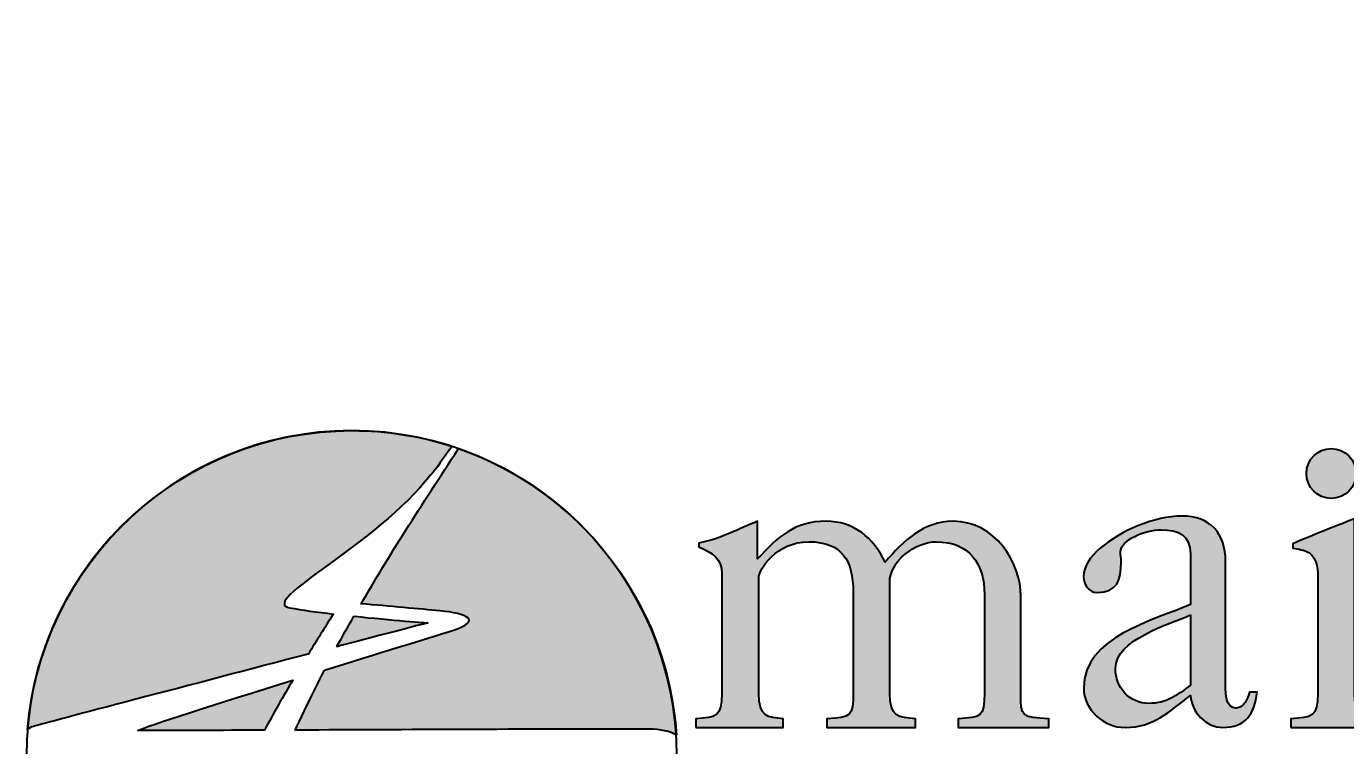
# Model space of a CAD drawing. Header units: millimetres. Extents: x 0 to 420, y 0 to 297.
# Drawn here: x 177.84 to 193.04, y 192.55 to 200.83 of the extents above; entities that cross this region are included whole.
import ezdxf

# ---------------------------------------------------------------- set-up
doc = ezdxf.new("R2010")
doc.units = ezdxf.units.MM
doc.header["$LTSCALE"] = 10
doc.header["$MEASUREMENT"] = 0
for name, color, linetype in [('L25', 1, 'Continuous'), ('T25', 1, 'Continuous'), ('TBLK18', 4, 'Continuous')]:
    doc.layers.add(name, color=color, linetype=linetype)
doc.styles.add('ISO', font='isocp2.shx')
doc.dimstyles.new('SIGNSDIM', dxfattribs={"dimtxt": 2.5, "dimasz": 0.2, "dimexe": 1.5, "dimexo": 2, "dimgap": 1, "dimtad": 1, "dimdec": 4, "dimlfac": 5, "dimrnd": 1, "dimdsep": 46, "dimtxsty": 'ISO', "dimblk": 'SGNDIM', "dimcen": 2.5, "dimse2": 1, "dimadec": 0, "dimazin": 0, "dimtfac": 1, "dimtdec": 4, "dimtix": 1, "dimtmove": 0, "dimatfit": 3, "dimldrblk": 'SGNDIM', "dimfxl": 1, "dimtolj": 1, "dimtzin": 0, "dimarcsym": 0})

# ---------------------------------------------------------------- blocks, each defined once
blk = doc.blocks.new('SGNDIM')
for p, q in [((0, 4.5), (0, -4.5)), ((0, 0), (-1, 0))]:
    blk.add_line(p, q)
blk = doc.blocks.new('*D21')
at = {"layer": 'Defpoints', "color": 0}
for p in [(177.838, 200.829), (208.493, 200.829), (208.493, 151.603)]:
    blk.add_point(p, dxfattribs=at)
at = {"layer": 'T25', "color": 0, "lineweight": -2}
blk.add_line((178.038, 151.603), (208.293, 151.603), dxfattribs=at)
at = {"layer": 'T25', "color": 0, "lineweight": -2, "xscale": 0.2, "yscale": 0.2, "zscale": 0.2, "rotation": 180}
blk.add_blockref('SGNDIM', (177.838, 151.603), dxfattribs=at)
at = {"layer": 'T25', "color": 0, "lineweight": -2, "xscale": 0.2, "yscale": 0.2, "zscale": 0.2}
blk.add_blockref('SGNDIM', (208.493, 151.603), dxfattribs=at)
at = {"layer": 'T25', "color": 0, "insert": (193.166, 153.853), "char_height": 2.5, "attachment_point": 5, "style": 'ISO'}
blk.add_mtext('\\A1;153', dxfattribs=at)
blk = doc.blocks.new('MR logo')
at = {"layer": 'TBLK18'}
h = blk.add_hatch(color=256, dxfattribs=at)
edge = h.paths.add_edge_path()
edge.add_spline(control_points=[(0, -6.225), (-0.728, -5.989), (-1.504, -5.861), (-2.31, -5.861), (-2.31, -5.861), (-6.248, -5.861), (-9.476, -8.893), (-9.789, -12.744), (-9.789, -12.744), (-9.746, -12.711), (-9.699, -12.685), (-9.65, -12.673), (-9.65, -12.673), (-9.26, -12.563), (-5.853, -11.671), (-3.325, -11.01), (-3.325, -11.01), (-3.325, -11.01), (-3.325, -11.01), (-3.325, -11.01), (-3.325, -11.01), (-3.325, -11.01), (-3.314, -11.007), (-3.314, -11.007), (-3.314, -11.007), (-3.13, -10.706), (-2.937, -10.398), (-2.736, -10.086), (-2.736, -10.086), (-2.736, -10.086), (-2.737, -10.086), (-2.737, -10.086), (-2.737, -10.086), (-2.737, -10.086), (-2.736, -10.085), (-2.736, -10.085), (-2.736, -10.085), (-3.114, -10.041), (-3.471, -9.993), (-3.738, -9.943), (-3.738, -9.943), (-4.493, -9.798), (-1.738, -8.484), (-0.499, -6.886), (-0.499, -6.886), (-0.326, -6.701), (-0.26, -6.563), (0, -6.225)], knot_values=[0, 0, 0, 0, 0.083333, 0.083333, 0.083333, 0.083333, 0.166667, 0.166667, 0.166667, 0.166667, 0.25, 0.25, 0.25, 0.25, 0.333333, 0.333333, 0.333333, 0.333333, 0.416667, 0.416667, 0.416667, 0.416667, 0.5, 0.5, 0.5, 0.5, 0.583333, 0.583333, 0.583333, 0.583333, 0.666667, 0.666667, 0.666667, 0.666667, 0.75, 0.75, 0.75, 0.75, 0.833333, 0.833333, 0.833333, 0.833333, 0.916667, 0.916667, 0.916667, 0.916667, 1, 1, 1, 1], degree=3, periodic=0)
h = blk.add_hatch(color=256, dxfattribs=at)
edge = h.paths.add_edge_path()
edge.add_spline(control_points=[(5.17, -12.874), (4.974, -9.808), (2.933, -7.242), (0.146, -6.274), (0.146, -6.274), (-0.715, -7.583), (-1.457, -8.747), (-2.099, -9.849), (-2.099, -9.849), (-2.099, -9.849), (-2.098, -9.849), (-2.098, -9.849), (-2.098, -9.849), (-2.098, -9.849), (-2.099, -9.851), (-2.099, -9.851), (-2.099, -9.851), (-1.459, -9.904), (-0.732, -9.971), (-0.286, -10.012), (-0.286, -10.012), (0.337, -10.069), (0.721, -10.239), (0.004, -10.465), (0.004, -10.465), (-0.596, -10.652), (-1.74, -11.005), (-2.946, -11.38), (-2.946, -11.38), (-2.931, -11.352), (-3.385, -12.249), (-3.615, -12.758), (-3.615, -12.758), (-3.615, -12.758), (-3.323, -12.758), (-3.323, -12.758), (-3.323, -12.758), (-3.323, -12.758), (-3.323, -12.758), (-3.323, -12.758), (-3.323, -12.758), (-0.779, -12.749), (1.835, -12.735), (4.526, -12.735), (4.526, -12.735), (4.812, -12.735), (5.026, -12.789), (5.17, -12.874)], knot_values=[0, 0, 0, 0, 0.083333, 0.083333, 0.083333, 0.083333, 0.166667, 0.166667, 0.166667, 0.166667, 0.25, 0.25, 0.25, 0.25, 0.333333, 0.333333, 0.333333, 0.333333, 0.416667, 0.416667, 0.416667, 0.416667, 0.5, 0.5, 0.5, 0.5, 0.583333, 0.583333, 0.583333, 0.583333, 0.666667, 0.666667, 0.666667, 0.666667, 0.75, 0.75, 0.75, 0.75, 0.833333, 0.833333, 0.833333, 0.833333, 0.916667, 0.916667, 0.916667, 0.916667, 1, 1, 1, 1], degree=3, periodic=0)
h = blk.add_hatch(color=256, dxfattribs=at)
edge = h.paths.add_edge_path()
edge.add_spline(control_points=[(19.689, -6.849), (19.689, -7.163), (19.947, -7.421), (20.261, -7.421), (20.261, -7.421), (20.576, -7.421), (20.834, -7.163), (20.834, -6.849), (20.834, -6.849), (20.834, -6.534), (20.576, -6.276), (20.261, -6.276), (20.261, -6.276), (19.947, -6.276), (19.689, -6.534), (19.689, -6.849)], knot_values=[0, 0, 0, 0, 0.25, 0.25, 0.25, 0.25, 0.5, 0.5, 0.5, 0.5, 0.75, 0.75, 0.75, 0.75, 1, 1, 1, 1], degree=3, periodic=0)
h = blk.add_hatch(color=256, dxfattribs=at)
edge = h.paths.add_edge_path()
edge.add_spline(control_points=[(17.016, -8.698), (17.016, -8.27), (16.746, -8.144), (16.349, -8.144), (16.349, -8.144), (15.966, -8.144), (15.406, -8.377), (15.406, -8.66), (15.406, -8.66), (15.406, -8.723), (15.419, -8.786), (15.419, -8.893), (15.419, -8.893), (15.419, -9.302), (15.331, -9.591), (14.871, -9.591), (14.871, -9.591), (14.676, -9.591), (14.551, -9.396), (14.551, -9.226), (14.551, -9.226), (14.551, -8.987), (14.708, -8.767), (14.934, -8.572), (14.934, -8.572), (15.419, -8.163), (16.186, -7.83), (16.821, -7.83), (16.821, -7.83), (17.475, -7.83), (17.827, -8.226), (17.827, -8.874), (17.827, -8.874), (17.827, -8.874), (17.827, -11.742), (17.827, -11.742), (17.827, -11.742), (17.827, -11.924), (17.827, -12.251), (18.073, -12.251), (18.073, -12.251), (18.249, -12.251), (18.343, -12.025), (18.375, -11.886), (18.375, -11.886), (18.375, -11.886), (18.551, -11.886), (18.551, -11.886), (18.551, -11.886), (18.494, -12.402), (18.28, -12.698), (17.764, -12.698), (17.764, -12.698), (17.368, -12.698), (17.035, -12.333), (17.022, -11.962), (17.022, -11.962), (16.519, -12.333), (16.18, -12.698), (15.513, -12.698), (15.513, -12.698), (15.022, -12.698), (14.557, -12.302), (14.557, -11.786), (14.557, -11.786), (14.557, -10.61), (16.148, -10.245), (17.016, -9.868), (17.016, -9.868), (17.016, -9.868), (17.016, -8.698), (17.016, -8.698)], knot_values=[0, 0, 0, 0, 0.055556, 0.055556, 0.055556, 0.055556, 0.111111, 0.111111, 0.111111, 0.111111, 0.166667, 0.166667, 0.166667, 0.166667, 0.222222, 0.222222, 0.222222, 0.222222, 0.277778, 0.277778, 0.277778, 0.277778, 0.333333, 0.333333, 0.333333, 0.333333, 0.388889, 0.388889, 0.388889, 0.388889, 0.444444, 0.444444, 0.444444, 0.444444, 0.5, 0.5, 0.5, 0.5, 0.555556, 0.555556, 0.555556, 0.555556, 0.611111, 0.611111, 0.611111, 0.611111, 0.666667, 0.666667, 0.666667, 0.666667, 0.722222, 0.722222, 0.722222, 0.722222, 0.777778, 0.777778, 0.777778, 0.777778, 0.833333, 0.833333, 0.833333, 0.833333, 0.888889, 0.888889, 0.888889, 0.888889, 0.944444, 0.944444, 0.944444, 0.944444, 1, 1, 1, 1], degree=3, periodic=0)
edge = h.paths.add_edge_path(flags=16)
edge.add_spline(control_points=[(17.016, -10.107), (16.532, -10.32), (15.287, -10.673), (15.287, -11.339), (15.287, -11.339), (15.287, -11.78), (15.607, -12.144), (16.06, -12.144), (16.06, -12.144), (16.469, -12.144), (16.702, -11.962), (17.016, -11.723), (17.016, -11.723), (17.016, -11.723), (17.016, -10.107), (17.016, -10.107)], knot_values=[0, 0, 0, 0, 0.25, 0.25, 0.25, 0.25, 0.5, 0.5, 0.5, 0.5, 0.75, 0.75, 0.75, 0.75, 1, 1, 1, 1], degree=3, periodic=0)
h = blk.add_hatch(color=256, dxfattribs=at)
edge = h.paths.add_edge_path()
edge.add_spline(control_points=[(19.331, -12.698), (19.331, -12.698), (19.331, -12.497), (19.331, -12.497), (19.331, -12.497), (19.815, -12.465), (19.953, -12.465), (19.953, -11.905), (19.953, -11.905), (19.953, -11.905), (19.953, -9.333), (19.953, -9.333), (19.953, -9.333), (19.953, -9.107), (19.953, -8.805), (19.758, -8.679), (19.758, -8.679), (19.62, -8.603), (19.526, -8.591), (19.375, -8.572), (19.375, -8.572), (19.375, -8.572), (19.375, -8.465), (19.375, -8.465), (19.375, -8.465), (19.834, -8.27), (20.318, -8.075), (20.796, -7.893), (20.796, -7.893), (20.796, -7.893), (20.796, -11.905), (20.796, -11.905), (20.796, -11.905), (20.796, -12.465), (20.941, -12.465), (21.387, -12.497), (21.387, -12.497), (21.387, -12.497), (21.387, -12.698), (21.387, -12.698), (21.387, -12.698), (21.387, -12.698), (19.331, -12.698), (19.331, -12.698)], knot_values=[0, 0, 0, 0, 0.090909, 0.090909, 0.090909, 0.090909, 0.181818, 0.181818, 0.181818, 0.181818, 0.272727, 0.272727, 0.272727, 0.272727, 0.363636, 0.363636, 0.363636, 0.363636, 0.454545, 0.454545, 0.454545, 0.454545, 0.545455, 0.545455, 0.545455, 0.545455, 0.636364, 0.636364, 0.636364, 0.636364, 0.727273, 0.727273, 0.727273, 0.727273, 0.818182, 0.818182, 0.818182, 0.818182, 0.909091, 0.909091, 0.909091, 0.909091, 1, 1, 1, 1], degree=3, periodic=0)
h = blk.add_hatch(color=256, dxfattribs=at)
edge = h.paths.add_edge_path()
edge.add_spline(control_points=[(5.62, -12.698), (5.62, -12.698), (5.62, -12.497), (5.62, -12.497), (5.62, -12.497), (6.079, -12.465), (6.217, -12.465), (6.217, -11.905), (6.217, -11.905), (6.217, -11.905), (6.217, -9.163), (6.217, -9.163), (6.217, -9.163), (6.217, -8.798), (6.004, -8.679), (5.689, -8.541), (5.689, -8.541), (5.689, -8.541), (5.689, -8.452), (5.689, -8.452), (5.689, -8.452), (6.186, -8.358), (6.601, -8.119), (7.041, -7.949), (7.041, -7.949), (7.041, -7.949), (7.041, -8.817), (7.041, -8.817), (7.041, -8.817), (7.513, -8.302), (7.89, -7.949), (8.62, -7.949), (8.62, -7.949), (9.261, -7.949), (9.714, -8.333), (9.978, -8.893), (9.978, -8.893), (10.4, -8.402), (10.871, -7.949), (11.544, -7.949), (11.544, -7.949), (12.513, -7.949), (13.11, -8.905), (13.11, -9.673), (13.11, -9.673), (13.11, -9.673), (13.11, -11.905), (13.11, -11.905), (13.11, -11.905), (13.092, -12.465), (13.142, -12.465), (13.752, -12.497), (13.752, -12.497), (13.752, -12.497), (13.752, -12.698), (13.752, -12.698), (13.752, -12.698), (13.752, -12.698), (11.664, -12.698), (11.664, -12.698), (11.664, -12.698), (11.664, -12.698), (11.664, -12.497), (11.664, -12.497), (11.664, -12.497), (12.192, -12.465), (12.268, -12.465), (12.268, -11.905), (12.268, -11.905), (12.268, -11.905), (12.268, -9.635), (12.268, -9.635), (12.268, -9.635), (12.268, -8.912), (11.909, -8.421), (11.161, -8.421), (11.161, -8.421), (10.677, -8.421), (10.085, -8.861), (10.085, -9.364), (10.085, -9.364), (10.085, -9.364), (10.085, -11.905), (10.085, -11.905), (10.085, -11.905), (10.085, -12.465), (10.293, -12.465), (10.677, -12.497), (10.677, -12.497), (10.677, -12.497), (10.677, -12.698), (10.677, -12.698), (10.677, -12.698), (10.677, -12.698), (8.639, -12.698), (8.639, -12.698), (8.639, -12.698), (8.639, -12.698), (8.639, -12.497), (8.639, -12.497), (8.639, -12.497), (9.199, -12.465), (9.243, -12.452), (9.243, -11.893), (9.243, -11.893), (9.243, -11.893), (9.243, -9.566), (9.243, -9.566), (9.243, -9.566), (9.243, -8.88), (8.997, -8.421), (8.224, -8.421), (8.224, -8.421), (7.463, -8.421), (7.067, -9.063), (7.067, -9.258), (7.067, -9.258), (7.067, -9.258), (7.067, -11.905), (7.067, -11.905), (7.067, -11.905), (7.067, -12.465), (7.268, -12.465), (7.633, -12.497), (7.633, -12.497), (7.633, -12.497), (7.633, -12.698), (7.633, -12.698), (7.633, -12.698), (7.633, -12.698), (5.62, -12.698), (5.62, -12.698)], knot_values=[0, 0, 0, 0, 0.030303, 0.030303, 0.030303, 0.030303, 0.060606, 0.060606, 0.060606, 0.060606, 0.090909, 0.090909, 0.090909, 0.090909, 0.121212, 0.121212, 0.121212, 0.121212, 0.151515, 0.151515, 0.151515, 0.151515, 0.181818, 0.181818, 0.181818, 0.181818, 0.212121, 0.212121, 0.212121, 0.212121, 0.242424, 0.242424, 0.242424, 0.242424, 0.272727, 0.272727, 0.272727, 0.272727, 0.30303, 0.30303, 0.30303, 0.30303, 0.333333, 0.333333, 0.333333, 0.333333, 0.363636, 0.363636, 0.363636, 0.363636, 0.393939, 0.393939, 0.393939, 0.393939, 0.424242, 0.424242, 0.424242, 0.424242, 0.454545, 0.454545, 0.454545, 0.454545, 0.484848, 0.484848, 0.484848, 0.484848, 0.515152, 0.515152, 0.515152, 0.515152, 0.545455, 0.545455, 0.545455, 0.545455, 0.575758, 0.575758, 0.575758, 0.575758, 0.606061, 0.606061, 0.606061, 0.606061, 0.636364, 0.636364, 0.636364, 0.636364, 0.666667, 0.666667, 0.666667, 0.666667, 0.69697, 0.69697, 0.69697, 0.69697, 0.727273, 0.727273, 0.727273, 0.727273, 0.757576, 0.757576, 0.757576, 0.757576, 0.787879, 0.787879, 0.787879, 0.787879, 0.818182, 0.818182, 0.818182, 0.818182, 0.848485, 0.848485, 0.848485, 0.848485, 0.878788, 0.878788, 0.878788, 0.878788, 0.909091, 0.909091, 0.909091, 0.909091, 0.939394, 0.939394, 0.939394, 0.939394, 0.969697, 0.969697, 0.969697, 0.969697, 1, 1, 1, 1], degree=3, periodic=0)
h = blk.add_hatch(color=256, dxfattribs=at)
edge = h.paths.add_edge_path()
edge.add_spline(control_points=[(-2.265, -10.137), (-2.4, -10.372), (-2.53, -10.605), (-2.656, -10.836), (-2.656, -10.836), (-2.653, -10.835), (-0.701, -10.325), (-0.562, -10.289), (-0.562, -10.289), (-0.562, -10.289), (-1.394, -10.227), (-2.262, -10.137), (-2.262, -10.137), (-2.262, -10.137), (-2.263, -10.137), (-2.263, -10.137), (-2.263, -10.137), (-2.263, -10.137), (-2.265, -10.137), (-2.265, -10.137)], knot_values=[0, 0, 0, 0, 0.2, 0.2, 0.2, 0.2, 0.4, 0.4, 0.4, 0.4, 0.6, 0.6, 0.6, 0.6, 0.8, 0.8, 0.8, 0.8, 1, 1, 1, 1], degree=3, periodic=0)
h = blk.add_hatch(color=256, dxfattribs=at)
edge = h.paths.add_edge_path()
edge.add_spline(control_points=[(-3.674, -11.607), (-5.395, -12.144), (-7.047, -12.668), (-7.248, -12.767), (-7.248, -12.767), (-6.296, -12.767), (-5.334, -12.765), (-4.362, -12.762), (-4.362, -12.762), (-4.362, -12.762), (-4.326, -12.759), (-4.326, -12.759), (-4.326, -12.759), (-4.116, -12.372), (-3.89, -11.973), (-3.674, -11.607), (-3.674, -11.607), (-3.674, -11.607), (-3.674, -11.607), (-3.674, -11.607)], knot_values=[0, 0, 0, 0, 0.2, 0.2, 0.2, 0.2, 0.4, 0.4, 0.4, 0.4, 0.6, 0.6, 0.6, 0.6, 0.8, 0.8, 0.8, 0.8, 1, 1, 1, 1], degree=3, periodic=0)
blk.add_ellipse((-2.317, -13.361), major_axis=(0, 7.5), ratio=0.999625, start_param=0, end_param=6.28318, dxfattribs=at)
for points, knots in [([(0, -6.225), (-0.728, -5.989), (-1.504, -5.861), (-2.31, -5.861), (-2.31, -5.861), (-6.248, -5.861), (-9.476, -8.893), (-9.789, -12.744), (-9.789, -12.744), (-9.746, -12.711), (-9.699, -12.685), (-9.65, -12.673), (-9.65, -12.673), (-9.26, -12.563), (-5.853, -11.671), (-3.325, -11.01), (-3.325, -11.01), (-3.325, -11.01), (-3.325, -11.01), (-3.325, -11.01), (-3.325, -11.01), (-3.325, -11.01), (-3.314, -11.007), (-3.314, -11.007), (-3.314, -11.007), (-3.13, -10.706), (-2.937, -10.398), (-2.736, -10.086), (-2.736, -10.086), (-2.736, -10.086), (-2.737, -10.086), (-2.737, -10.086), (-2.737, -10.086), (-2.737, -10.086), (-2.736, -10.085), (-2.736, -10.085), (-2.736, -10.085), (-3.114, -10.041), (-3.471, -9.993), (-3.738, -9.943), (-3.738, -9.943), (-4.493, -9.798), (-1.738, -8.484), (-0.499, -6.886), (-0.499, -6.886), (-0.326, -6.701), (-0.26, -6.563), (0, -6.225)], [0, 0, 0, 0, 0.083333, 0.083333, 0.083333, 0.083333, 0.166667, 0.166667, 0.166667, 0.166667, 0.25, 0.25, 0.25, 0.25, 0.333333, 0.333333, 0.333333, 0.333333, 0.416667, 0.416667, 0.416667, 0.416667, 0.5, 0.5, 0.5, 0.5, 0.583333, 0.583333, 0.583333, 0.583333, 0.666667, 0.666667, 0.666667, 0.666667, 0.75, 0.75, 0.75, 0.75, 0.833333, 0.833333, 0.833333, 0.833333, 0.916667, 0.916667, 0.916667, 0.916667, 1, 1, 1, 1]), ([(5.17, -12.874), (4.974, -9.808), (2.933, -7.242), (0.146, -6.274), (0.146, -6.274), (-0.715, -7.583), (-1.457, -8.747), (-2.099, -9.849), (-2.099, -9.849), (-2.099, -9.849), (-2.098, -9.849), (-2.098, -9.849), (-2.098, -9.849), (-2.098, -9.849), (-2.099, -9.851), (-2.099, -9.851), (-2.099, -9.851), (-1.459, -9.904), (-0.732, -9.971), (-0.286, -10.012), (-0.286, -10.012), (0.337, -10.069), (0.721, -10.239), (0.004, -10.465), (0.004, -10.465), (-0.596, -10.652), (-1.74, -11.005), (-2.946, -11.38), (-2.946, -11.38), (-2.931, -11.352), (-3.385, -12.249), (-3.615, -12.758), (-3.615, -12.758), (-3.615, -12.758), (-3.323, -12.758), (-3.323, -12.758), (-3.323, -12.758), (-3.323, -12.758), (-3.323, -12.758), (-3.323, -12.758), (-3.323, -12.758), (-0.779, -12.749), (1.835, -12.735), (4.526, -12.735), (4.526, -12.735), (4.812, -12.735), (5.026, -12.789), (5.17, -12.874)], [0, 0, 0, 0, 0.083333, 0.083333, 0.083333, 0.083333, 0.166667, 0.166667, 0.166667, 0.166667, 0.25, 0.25, 0.25, 0.25, 0.333333, 0.333333, 0.333333, 0.333333, 0.416667, 0.416667, 0.416667, 0.416667, 0.5, 0.5, 0.5, 0.5, 0.583333, 0.583333, 0.583333, 0.583333, 0.666667, 0.666667, 0.666667, 0.666667, 0.75, 0.75, 0.75, 0.75, 0.833333, 0.833333, 0.833333, 0.833333, 0.916667, 0.916667, 0.916667, 0.916667, 1, 1, 1, 1]), ([(19.689, -6.849), (19.689, -7.163), (19.947, -7.421), (20.261, -7.421), (20.261, -7.421), (20.576, -7.421), (20.834, -7.163), (20.834, -6.849), (20.834, -6.849), (20.834, -6.534), (20.576, -6.276), (20.261, -6.276), (20.261, -6.276), (19.947, -6.276), (19.689, -6.534), (19.689, -6.849)], [0, 0, 0, 0, 0.25, 0.25, 0.25, 0.25, 0.5, 0.5, 0.5, 0.5, 0.75, 0.75, 0.75, 0.75, 1, 1, 1, 1]), ([(17.016, -8.698), (17.016, -8.27), (16.746, -8.144), (16.349, -8.144), (16.349, -8.144), (15.966, -8.144), (15.406, -8.377), (15.406, -8.66), (15.406, -8.66), (15.406, -8.723), (15.419, -8.786), (15.419, -8.893), (15.419, -8.893), (15.419, -9.302), (15.331, -9.591), (14.871, -9.591), (14.871, -9.591), (14.676, -9.591), (14.551, -9.396), (14.551, -9.226), (14.551, -9.226), (14.551, -8.987), (14.708, -8.767), (14.934, -8.572), (14.934, -8.572), (15.419, -8.163), (16.186, -7.83), (16.821, -7.83), (16.821, -7.83), (17.475, -7.83), (17.827, -8.226), (17.827, -8.874), (17.827, -8.874), (17.827, -8.874), (17.827, -11.742), (17.827, -11.742), (17.827, -11.742), (17.827, -11.924), (17.827, -12.251), (18.073, -12.251), (18.073, -12.251), (18.249, -12.251), (18.343, -12.025), (18.375, -11.886), (18.375, -11.886), (18.375, -11.886), (18.551, -11.886), (18.551, -11.886), (18.551, -11.886), (18.494, -12.402), (18.28, -12.698), (17.764, -12.698), (17.764, -12.698), (17.368, -12.698), (17.035, -12.333), (17.022, -11.962), (17.022, -11.962), (16.519, -12.333), (16.18, -12.698), (15.513, -12.698), (15.513, -12.698), (15.022, -12.698), (14.557, -12.302), (14.557, -11.786), (14.557, -11.786), (14.557, -10.61), (16.148, -10.245), (17.016, -9.868), (17.016, -9.868), (17.016, -9.868), (17.016, -8.698), (17.016, -8.698)], [0, 0, 0, 0, 0.055556, 0.055556, 0.055556, 0.055556, 0.111111, 0.111111, 0.111111, 0.111111, 0.166667, 0.166667, 0.166667, 0.166667, 0.222222, 0.222222, 0.222222, 0.222222, 0.277778, 0.277778, 0.277778, 0.277778, 0.333333, 0.333333, 0.333333, 0.333333, 0.388889, 0.388889, 0.388889, 0.388889, 0.444444, 0.444444, 0.444444, 0.444444, 0.5, 0.5, 0.5, 0.5, 0.555556, 0.555556, 0.555556, 0.555556, 0.611111, 0.611111, 0.611111, 0.611111, 0.666667, 0.666667, 0.666667, 0.666667, 0.722222, 0.722222, 0.722222, 0.722222, 0.777778, 0.777778, 0.777778, 0.777778, 0.833333, 0.833333, 0.833333, 0.833333, 0.888889, 0.888889, 0.888889, 0.888889, 0.944444, 0.944444, 0.944444, 0.944444, 1, 1, 1, 1]), ([(19.331, -12.698), (19.331, -12.698), (19.331, -12.497), (19.331, -12.497), (19.331, -12.497), (19.815, -12.465), (19.953, -12.465), (19.953, -11.905), (19.953, -11.905), (19.953, -11.905), (19.953, -9.333), (19.953, -9.333), (19.953, -9.333), (19.953, -9.107), (19.953, -8.805), (19.758, -8.679), (19.758, -8.679), (19.62, -8.603), (19.526, -8.591), (19.375, -8.572), (19.375, -8.572), (19.375, -8.572), (19.375, -8.465), (19.375, -8.465), (19.375, -8.465), (19.834, -8.27), (20.318, -8.075), (20.796, -7.893), (20.796, -7.893), (20.796, -7.893), (20.796, -11.905), (20.796, -11.905), (20.796, -11.905), (20.796, -12.465), (20.941, -12.465), (21.387, -12.497), (21.387, -12.497), (21.387, -12.497), (21.387, -12.698), (21.387, -12.698), (21.387, -12.698), (21.387, -12.698), (19.331, -12.698), (19.331, -12.698)], [0, 0, 0, 0, 0.090909, 0.090909, 0.090909, 0.090909, 0.181818, 0.181818, 0.181818, 0.181818, 0.272727, 0.272727, 0.272727, 0.272727, 0.363636, 0.363636, 0.363636, 0.363636, 0.454545, 0.454545, 0.454545, 0.454545, 0.545455, 0.545455, 0.545455, 0.545455, 0.636364, 0.636364, 0.636364, 0.636364, 0.727273, 0.727273, 0.727273, 0.727273, 0.818182, 0.818182, 0.818182, 0.818182, 0.909091, 0.909091, 0.909091, 0.909091, 1, 1, 1, 1]), ([(5.62, -12.698), (5.62, -12.698), (5.62, -12.497), (5.62, -12.497), (5.62, -12.497), (6.079, -12.465), (6.217, -12.465), (6.217, -11.905), (6.217, -11.905), (6.217, -11.905), (6.217, -9.163), (6.217, -9.163), (6.217, -9.163), (6.217, -8.798), (6.004, -8.679), (5.689, -8.541), (5.689, -8.541), (5.689, -8.541), (5.689, -8.452), (5.689, -8.452), (5.689, -8.452), (6.186, -8.358), (6.601, -8.119), (7.041, -7.949), (7.041, -7.949), (7.041, -7.949), (7.041, -8.817), (7.041, -8.817), (7.041, -8.817), (7.513, -8.302), (7.89, -7.949), (8.62, -7.949), (8.62, -7.949), (9.261, -7.949), (9.714, -8.333), (9.978, -8.893), (9.978, -8.893), (10.4, -8.402), (10.871, -7.949), (11.544, -7.949), (11.544, -7.949), (12.513, -7.949), (13.11, -8.905), (13.11, -9.673), (13.11, -9.673), (13.11, -9.673), (13.11, -11.905), (13.11, -11.905), (13.11, -11.905), (13.092, -12.465), (13.142, -12.465), (13.752, -12.497), (13.752, -12.497), (13.752, -12.497), (13.752, -12.698), (13.752, -12.698), (13.752, -12.698), (13.752, -12.698), (11.664, -12.698), (11.664, -12.698), (11.664, -12.698), (11.664, -12.698), (11.664, -12.497), (11.664, -12.497), (11.664, -12.497), (12.192, -12.465), (12.268, -12.465), (12.268, -11.905), (12.268, -11.905), (12.268, -11.905), (12.268, -9.635), (12.268, -9.635), (12.268, -9.635), (12.268, -8.912), (11.909, -8.421), (11.161, -8.421), (11.161, -8.421), (10.677, -8.421), (10.085, -8.861), (10.085, -9.364), (10.085, -9.364), (10.085, -9.364), (10.085, -11.905), (10.085, -11.905), (10.085, -11.905), (10.085, -12.465), (10.293, -12.465), (10.677, -12.497), (10.677, -12.497), (10.677, -12.497), (10.677, -12.698), (10.677, -12.698), (10.677, -12.698), (10.677, -12.698), (8.639, -12.698), (8.639, -12.698), (8.639, -12.698), (8.639, -12.698), (8.639, -12.497), (8.639, -12.497), (8.639, -12.497), (9.199, -12.465), (9.243, -12.452), (9.243, -11.893), (9.243, -11.893), (9.243, -11.893), (9.243, -9.566), (9.243, -9.566), (9.243, -9.566), (9.243, -8.88), (8.997, -8.421), (8.224, -8.421), (8.224, -8.421), (7.463, -8.421), (7.067, -9.063), (7.067, -9.258), (7.067, -9.258), (7.067, -9.258), (7.067, -11.905), (7.067, -11.905), (7.067, -11.905), (7.067, -12.465), (7.268, -12.465), (7.633, -12.497), (7.633, -12.497), (7.633, -12.497), (7.633, -12.698), (7.633, -12.698), (7.633, -12.698), (7.633, -12.698), (5.62, -12.698), (5.62, -12.698)], [0, 0, 0, 0, 0.030303, 0.030303, 0.030303, 0.030303, 0.060606, 0.060606, 0.060606, 0.060606, 0.090909, 0.090909, 0.090909, 0.090909, 0.121212, 0.121212, 0.121212, 0.121212, 0.151515, 0.151515, 0.151515, 0.151515, 0.181818, 0.181818, 0.181818, 0.181818, 0.212121, 0.212121, 0.212121, 0.212121, 0.242424, 0.242424, 0.242424, 0.242424, 0.272727, 0.272727, 0.272727, 0.272727, 0.30303, 0.30303, 0.30303, 0.30303, 0.333333, 0.333333, 0.333333, 0.333333, 0.363636, 0.363636, 0.363636, 0.363636, 0.393939, 0.393939, 0.393939, 0.393939, 0.424242, 0.424242, 0.424242, 0.424242, 0.454545, 0.454545, 0.454545, 0.454545, 0.484848, 0.484848, 0.484848, 0.484848, 0.515152, 0.515152, 0.515152, 0.515152, 0.545455, 0.545455, 0.545455, 0.545455, 0.575758, 0.575758, 0.575758, 0.575758, 0.606061, 0.606061, 0.606061, 0.606061, 0.636364, 0.636364, 0.636364, 0.636364, 0.666667, 0.666667, 0.666667, 0.666667, 0.69697, 0.69697, 0.69697, 0.69697, 0.727273, 0.727273, 0.727273, 0.727273, 0.757576, 0.757576, 0.757576, 0.757576, 0.787879, 0.787879, 0.787879, 0.787879, 0.818182, 0.818182, 0.818182, 0.818182, 0.848485, 0.848485, 0.848485, 0.848485, 0.878788, 0.878788, 0.878788, 0.878788, 0.909091, 0.909091, 0.909091, 0.909091, 0.939394, 0.939394, 0.939394, 0.939394, 0.969697, 0.969697, 0.969697, 0.969697, 1, 1, 1, 1]), ([(-2.265, -10.137), (-2.4, -10.372), (-2.53, -10.605), (-2.656, -10.836), (-2.656, -10.836), (-2.653, -10.835), (-0.701, -10.325), (-0.562, -10.289), (-0.562, -10.289), (-0.562, -10.289), (-1.394, -10.227), (-2.262, -10.137), (-2.262, -10.137), (-2.262, -10.137), (-2.263, -10.137), (-2.263, -10.137), (-2.263, -10.137), (-2.263, -10.137), (-2.265, -10.137), (-2.265, -10.137)], [0, 0, 0, 0, 0.2, 0.2, 0.2, 0.2, 0.4, 0.4, 0.4, 0.4, 0.6, 0.6, 0.6, 0.6, 0.8, 0.8, 0.8, 0.8, 1, 1, 1, 1]), ([(-2.265, -10.137), (-2.4, -10.372), (-2.53, -10.605), (-2.656, -10.836), (-2.656, -10.836), (-2.653, -10.835), (-0.701, -10.325), (-0.562, -10.289), (-0.562, -10.289), (-0.562, -10.289), (-1.394, -10.227), (-2.262, -10.137), (-2.262, -10.137), (-2.262, -10.137), (-2.263, -10.137), (-2.263, -10.137), (-2.263, -10.137), (-2.263, -10.137), (-2.265, -10.137), (-2.265, -10.137)], [0, 0, 0, 0, 0.2, 0.2, 0.2, 0.2, 0.4, 0.4, 0.4, 0.4, 0.6, 0.6, 0.6, 0.6, 0.8, 0.8, 0.8, 0.8, 1, 1, 1, 1]), ([(17.016, -10.107), (16.532, -10.32), (15.287, -10.673), (15.287, -11.339), (15.287, -11.339), (15.287, -11.78), (15.607, -12.144), (16.06, -12.144), (16.06, -12.144), (16.469, -12.144), (16.702, -11.962), (17.016, -11.723), (17.016, -11.723), (17.016, -11.723), (17.016, -10.107), (17.016, -10.107)], [0, 0, 0, 0, 0.25, 0.25, 0.25, 0.25, 0.5, 0.5, 0.5, 0.5, 0.75, 0.75, 0.75, 0.75, 1, 1, 1, 1]), ([(-3.674, -11.607), (-5.395, -12.144), (-7.047, -12.668), (-7.248, -12.767), (-7.248, -12.767), (-6.296, -12.767), (-5.334, -12.765), (-4.362, -12.762), (-4.362, -12.762), (-4.362, -12.762), (-4.36, -12.759), (-4.36, -12.759), (-4.36, -12.759), (-4.36, -12.759), (-4.326, -12.759), (-4.326, -12.759), (-4.326, -12.759), (-4.116, -12.372), (-3.89, -11.973), (-3.674, -11.607), (-3.674, -11.607), (-3.674, -11.607), (-3.674, -11.607), (-3.674, -11.607)], [0, 0, 0, 0, 0.166667, 0.166667, 0.166667, 0.166667, 0.333333, 0.333333, 0.333333, 0.333333, 0.5, 0.5, 0.5, 0.5, 0.666667, 0.666667, 0.666667, 0.666667, 0.833333, 0.833333, 0.833333, 0.833333, 1, 1, 1, 1]), ([(-3.674, -11.607), (-5.395, -12.144), (-7.047, -12.668), (-7.248, -12.767), (-7.248, -12.767), (-6.296, -12.767), (-5.334, -12.765), (-4.362, -12.762), (-4.362, -12.762), (-4.362, -12.762), (-4.326, -12.759), (-4.326, -12.759), (-4.326, -12.759), (-4.116, -12.372), (-3.89, -11.973), (-3.674, -11.607), (-3.674, -11.607), (-3.674, -11.607), (-3.674, -11.607), (-3.674, -11.607)], [0, 0, 0, 0, 0.2, 0.2, 0.2, 0.2, 0.4, 0.4, 0.4, 0.4, 0.6, 0.6, 0.6, 0.6, 0.8, 0.8, 0.8, 0.8, 1, 1, 1, 1])]:
    blk.add_open_spline(points, degree=3, knots=knots, dxfattribs=at)

msp = doc.modelspace()

# ---------------------------------------------------------------- block references
at = {"layer": 'L25', "xscale": 0.5, "yscale": 0.5, "zscale": 0.5}
msp.add_blockref('MR logo', (182.744797, 199.10415), dxfattribs=at)

# ---------------------------------------------------------------- dimensions: what is measured, and where the dimension line sits
at = {"layer": 'T25'}
dim = msp.add_linear_dim(base=(208.493473, 151.602566), p1=(177.83787, 200.828779), p2=(208.493473, 200.828779), dimstyle='SIGNSDIM', override={"dimse1": 1}, dxfattribs=at)
dim.commit()
dim.dimension.update_dxf_attribs({"geometry": '*D21', "text_midpoint": (193.165672, 153.852566)})

doc.saveas('drawing.dxf')
